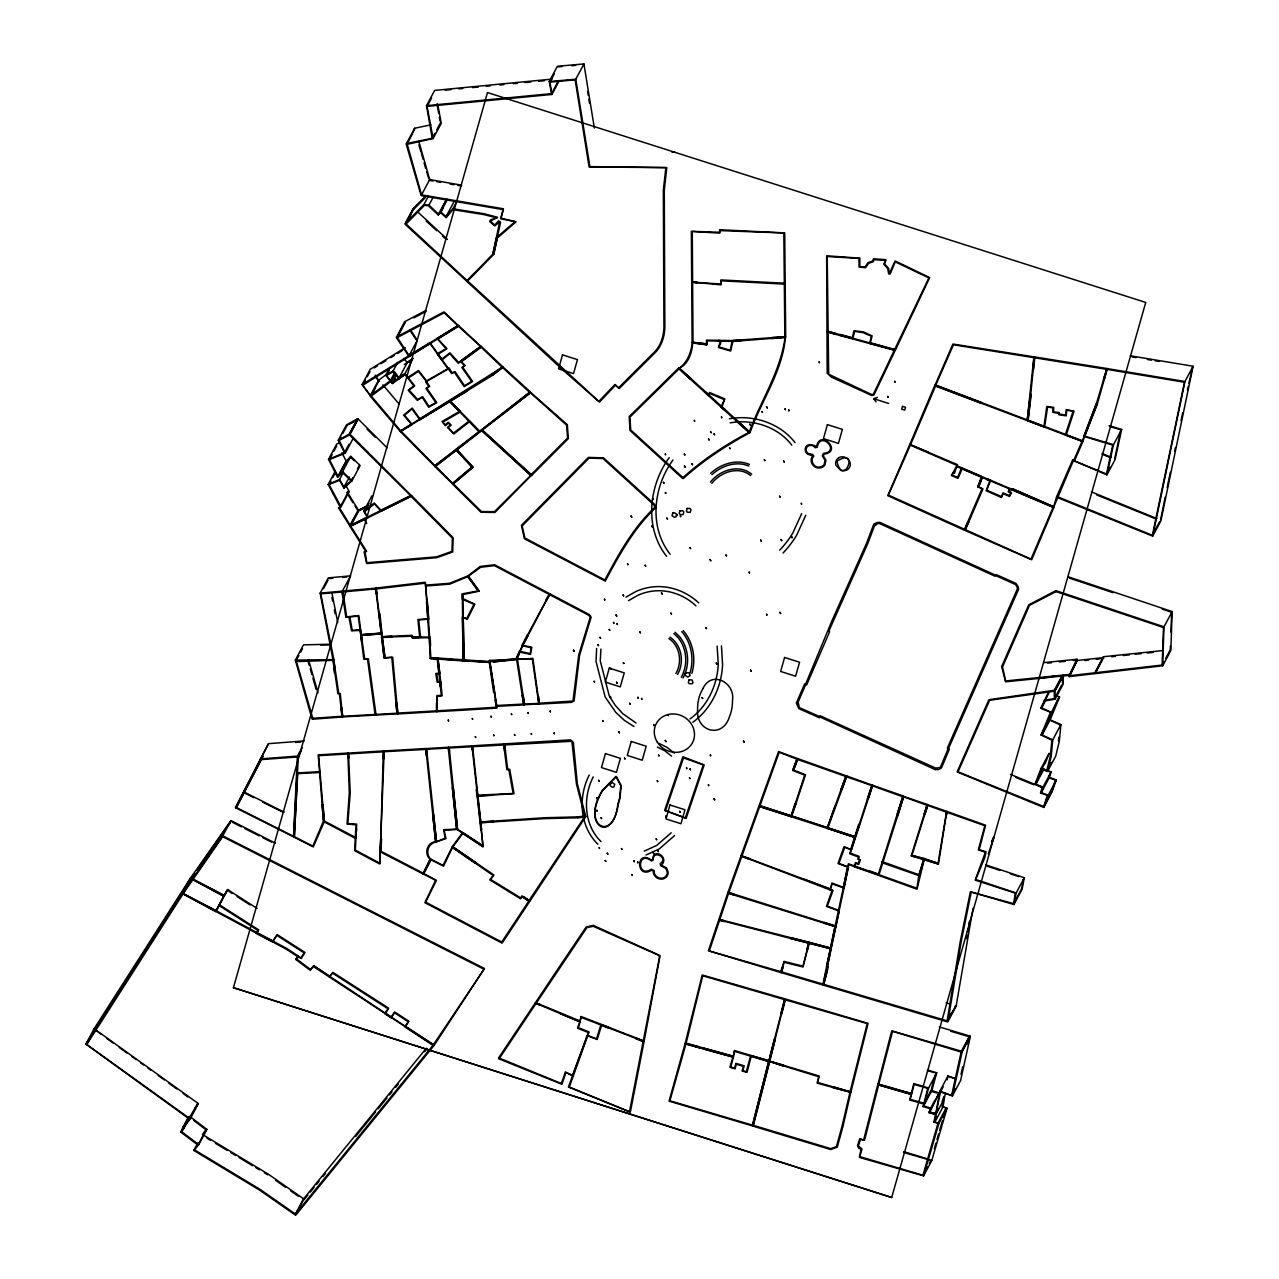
<?xml version="1.0" encoding="UTF-8"?>
<svg xmlns="http://www.w3.org/2000/svg" width="1279" height="1279" viewBox="0 0 1279 1279"><rect width="100%" height="100%" fill="white"/><g stroke="black" fill="none" stroke-linecap="round" stroke-linejoin="round"><path stroke-width="1.5" d="M383.764 750.901L347.824 753.107L349.311 792.868L347.041 823.996L356.233 824.875L355.722 837.569L324.242 820.974L318.615 755.697L348.112 753.955M1055.095 699.213L1055.127 690.724L1063.281 675.456L1063.249 683.961L1055.095 699.213L1044.703 700.94L1041.634 707.942L1051.418 712.323L1059.556 697.055L1056.31 695.6M935.988 768.247L820.111 715.76L819.823 716.672L799.295 707.575L798.496 703.482L797.52 703.514L805.77 684.489L806.697 684.809L829.639 631.682L828.76 631.346L867.562 544.055L874.996 524.502L875.46 525.397L877.442 523.687L879.249 523.383L995.126 576.269L995.829 575.678L1015.478 584.471L1016.965 586.757L1017.413 588.82L947.371 748.039L948.219 748.599L940.337 767.4L936.548 768.135M355.738 828.744L354.667 850.679L379.847 864.06L384.132 751.716L426.179 749.382M529.09 901.311L522.296 896.691L520.489 898.769L489.857 879.904L493.214 875.539L452.015 847.146L462.646 832.501L482.95 845.835L471.967 745.849M397.369 713.09L436.571 710.852L436.954 695.552L441.303 695.424L437.386 657.982L489.617 661.611L489.409 660.444L517.467 659.117L524.438 704.153L538.699 703.354L532.32 659.037L515.933 659.069L519.466 651.235L530.161 653.601L531.169 647.782L521.848 645.575L549.746 593.744L589.331 614.607L591.154 617.133L579.579 655.376L574.095 701.004L571.697 702.363L539.019 704.089L537.74 696.591M397.497 713.97L436.986 711.668L437.306 696.384L442.166 695.792L440.711 681.739L438.089 681.979L436.667 673.697L439.816 673.505L441.239 686.775M383.364 751.301L380.343 851.91L423.333 874.133L431.055 859.504C424.756 853.812 428.001 842.893 436.539 841.934L426.578 748.918M298.295 756.544L294.426 836.722L312.827 846.122L323.459 821.15L318.199 754.882L347.984 753.059M493.806 661.882L516.572 659.644L522.727 645.687L549.89 593.824L494.605 564.79L480.264 566.421L467.459 576.158L478.282 590.866L462.311 593.824L463.206 660.779L489.697 662.506L489.601 661.323L493.806 661.882L516.556 659.197L523.655 704.489M384.068 758.735L384.292 751.397M1073.305 660.524L1077.27 660.124L1069.292 676.623L1162.675 665.783L1164.002 626.822L1172.156 611.57L1067.965 576.701M1172.156 611.57L1170.829 650.531L1162.675 665.783M380.63 838.912L379.815 863.181L355.338 850.119L356.665 824.124L347.808 823.532L350.238 792.964L348.496 753.475M1043.472 662.666L1077.126 659.245L1069.164 675.744L1162.115 665.048L1163.49 627.525L1055.783 591.537M1170.413 645.847L1170.269 649.796L1165.729 658.269M1170.924 632.018L1171.644 612.273L1162.195 609.108M383.14 758.639L383.54 750.981L426.051 748.503M381.558 838.992L380.918 851.254L423.413 873.253L430.16 859.184C423.685 854.116 427.09 841.87 435.611 841.87L432.702 814.579M749.878 432.126L679.373 368.064C688.55 364.131 692.147 352.205 692.674 342.996L706.775 344.786L707.047 340.838L732.611 341.413L785.05 337.416C780.59 371.358 760.861 400.679 749.142 432.238C725.289 444.788 702.683 459.753 682.666 477.866M1028.108 420.487L1034.471 356.921L952.935 344.035L934.869 385.587L1082.721 441.623L1097.494 403.333L1107.102 369.391L1184.498 382.261L1152.363 535.309L1057.845 496.828M437.37 703.354L436.858 710.82L496.668 707.239L489.409 660.444M964.622 530.289L887.754 495.692L909.817 444.421L957.411 464.645L954.454 473.262L953.319 473.006L952.088 474.909L957.507 477.547L961.52 468.05L990.713 480.376L986.78 490.145L1001.537 496.62L1002.96 492.847L1009.451 495.612L1010.618 492.783L1008.188 491.776L1009.611 488.53L1012.68 488.85L1053.64 506.644L1056.646 496.668L1072.553 460.152L1106.527 474.029L1110.156 467.251M596.622 648.469L596.03 661.435L605.127 696.927L615.679 712.275L624.344 720.349L633.984 726.504M600.938 649.108L600.267 660.875L609.284 696.048L615.279 705.368L622.761 713.65L636.031 723.003M946.7 815.059L947.02 811.494L927.227 804.555L911.24 855.843L938.45 864.124L946.684 812.261L984.846 825.706L978.307 849.88L985.358 852.23L975.174 880.16L1015.254 893.11L1013.687 903.661L970.361 891.767L960.129 942.191L947.036 1021.313L951.56 1012.84M1072.553 460.152L1073.625 460.568L1082.098 441.143L1065.311 434.94L1073.129 411.119L1066.734 410.351L1066.238 415.867L1058.82 414.78L1058.964 413.389L1052.857 412.43L1053.129 408.033L1047.645 406.834L1044.543 427.122L1027.229 420.535L1033.832 357.241M1033.672 369.167L1034.759 357.385M934.885 1100.244L930.361 1108.733L923.134 1106.591L927.771 1088.381L914.165 1084.4L911.447 1094.44L877.826 1084.592L891.751 1030.842L961.808 1051.322L969.946 1036.07L939.33 1026.941M1052.761 739.822L1042.017 735.073L1050.155 719.821L1060.899 724.569L1052.761 739.822L1051.21 756.305L1047.565 771.381L1041.682 769.175L1035.91 784.171L1042.993 787.161L1041.314 792.596L1048.172 795.266L1056.326 779.998L1049.467 777.344L1041.314 792.596M1060.899 724.569L1059.364 741.053L1055.719 756.129L1047.565 771.381M1058.436 740.845L1058.804 737.296M1059.699 728.406L1060.051 724.857L1049.228 719.805L1052.857 711.028M448.353 368.928L451.615 373.532L454.397 372.237L464.117 386.578L472.591 381.478L462.678 367.121L465.268 365.522L461.255 361.701L458.138 363.156L449.792 353.691L441.831 360.118L430.112 343.587L362.724 385.251L370.414 395.563M356.665 828.84L355.562 838.432L323.587 821.566L322.068 804.555M1032.745 369.023L1034.119 357.704L953.463 344.786L935.7 385.267L1082.402 440.775L1096.615 402.981L1106.863 368.528L1184.93 381.51L1193.083 366.242L1130.22 355.786M1027.197 420.311L1030.346 394.268M1031.258 394.428L1028.076 420.263L1043.952 426.403L1046.798 406.418L1053.752 407.425L1053.48 411.822L1059.268 412.573L1059.092 413.948L1065.727 415.099L1066.206 409.584L1074.056 411.214L1066.238 434.924L1083.025 441.271L1074.456 461L1073.417 460.552L1053.544 507.523L961.696 468.753L956.596 466.483L957.044 465.444L909.641 444.852L934.853 385.235M728.406 892.39L835.139 925.996L848.441 863.757L916.963 888.297L918.786 875.156L924.03 858.433L938.067 863.293L946.46 812.165L927.611 805.386L911.943 855.315L924.445 858.577L917.011 889.193L854.34 866.682L855.443 862.606L858.129 863.645L859.504 859.824L857.745 859.168L858.561 857.138L849.736 853.717L871.846 785.61L846.17 776.673M1023.136 879.6L1021.825 888.393L1013.687 903.661M934.901 1122.019L943.039 1106.767L947.068 1108.126L938.914 1123.378L934.901 1122.019L936.244 1113.833L929.641 1112.043L939.17 1092.89L931.799 1090.619L923.646 1105.887L931.032 1108.158M966.316 938.69L966.94 934.837M985.677 864.812L1024.303 877.73L1022.081 889.273L1013.943 904.525L971.257 892.055L961.041 942.399L947.963 1021.521L956.1 1006.253L972.999 908.362M943.039 1106.767L944.398 1098.581L935.892 1114.457L928.954 1112.602L930.361 1108.733M967.484 931.672L968.011 928.506M580.122 1021.01L580.906 1016.453L643.785 1040.93M942.719 1103.729L942.143 1106.943L946.156 1107.886L938.003 1123.154L934.006 1122.195L935.429 1114.185L938.482 1108.493M593.072 926.236L658.397 955.157L659.548 956.964L629.508 1111.707L569.331 1087.038L589.059 1031.961L578.316 1027.645L580.362 1021.106L540.026 1004.431L535.357 1002.8L498.458 1058.117M644.088 1041.442L630.339 1112.17L568.404 1087.038L588.484 1032.633L577.58 1028.156L579.787 1021.761L536.061 1003.423L499.258 1058.628M943.199 1086.766L940.481 1091.85L935.892 1114.457M945.437 1093.529L944.046 1099.189M1013.943 904.525L1016.165 892.982L1024.303 877.73M1184.93 381.51L1152.715 536.157L1057.541 497.627M1193.083 366.242L1160.868 520.905L1152.715 536.157M834.995 926.22L830.615 947.995L809.063 942.319L803.036 966.125L783.931 961.392L781.037 972.6L947.387 1021.841L955.749 1005.726M781.709 972.36L784.027 962.272L803.004 967.004L809.223 942.399L719.374 919.425M956.388 1078.948L947.995 1075.911L939.841 1091.179L935.764 1113.577L929.641 1112.043L939.17 1092.89M947.211 1079.78L947.995 1075.911M823.756 984.814L828.28 966.78L827.385 966.476L831.126 948.171L790.47 937.587M968.667 925.053L969.418 921.296M1160.517 520.057L1165.217 497.131M1167.183 487.587L1170.317 472.319M1174.618 451.311L1175.401 447.49M1181.093 420.583L1182.691 412.765M807.657 949.785L809.031 943.199L719.693 920.081M839.232 910.84L827.385 966.476M1187.456 390.079L1188.239 386.37M822.845 984.558L835.059 926.556L728.183 893.238M1106.527 474.029L1112.698 445.092L1083.745 436.347L1096.615 402.981M1114.68 458.761L1120.436 431.758M869.736 343.364L871.287 336.169L863.165 332.7L854.612 331.357L852.837 338.567L839.855 335.29M923.134 1106.591L928.586 1094.744M1073.417 460.552L1106.943 474.845L1113.497 444.708L1121.651 429.44L1109.005 425.683M1121.651 429.44L1115.096 459.593L1106.943 474.845M430.879 124.83L414.652 128.268L406.194 144.047L421.159 195.623L503.175 209.612L500.505 218.757L515.149 221.603L496.54 237.59L492.847 254.105L467.187 280.613L405.779 223.681L413.916 208.413L413.293 209.037L405.155 224.305L466.995 281.46L493.71 254.457L500.553 222.21L498.65 220.803L494.685 225.072L490.433 221.059L497.515 217.27L483.91 213.689L452.91 208.797L446.051 216.679L440.807 211.898L447.138 200.036M939.841 1091.179L951.592 1095.432L961.232 1051.626L969.386 1036.358L970.297 1036.598L960.577 1080.627L952.423 1095.879L940.481 1091.85M952.423 1095.879L962.144 1051.866L970.297 1036.598M960.993 1074.456L962.671 1066.846M967.707 1043.984L969.386 1036.358M492.847 254.105L499.625 222.05L494.749 225.967L489.665 221.507L490.832 219.7L496.939 217.926L483.798 214.568L452.91 209.676L446.147 217.574L440.552 212.73L443.269 207.646M493.71 254.457L497.387 237.958L516.061 221.827L501.16 218.181L503.43 208.781L421.558 194.856L407.09 143.887L412.509 133.703M826.474 966.284L830.391 948.666L809.031 943.199L830.902 948.842L835.842 926.124L824.156 922.335M823.084 985.054L826.25 970.969M1188.91 383.22L1192.652 366.993M752.692 1126.032L830.663 1149.517L837.265 1147.119L842.909 1126.639L850.903 1091.978L817.633 1082.434L819.263 1076.039L769.654 1061.138L785.242 998.947L702.203 974.982L685.128 1043.424M1062.913 675.872L1054.759 691.14L989.626 700.284L958.019 771.829L1043.76 806.537L1047.261 795.378L1040.53 793.028L1042.209 787.576L1034.983 784.171L1040.962 768.583L1046.798 770.837L1050.299 756.113L1051.898 740.109L1041.09 735.057L1050.491 712.275L1040.834 708.31L1048.668 691.731M686.04 1043.68L702.699 975.749L784.746 999.666L768.759 1061.362L818.752 1076.742L817.089 1083.105L850.007 1092.106L842.014 1126.383L836.418 1146.671L830.679 1148.638L752.915 1125.2M774.371 1038.996L768.919 1060.883L734.37 1050.475L733.267 1056.278L685.672 1043.12M690.068 672.85C694.241 658.877 691.475 642.682 681.739 631.602M691.875 673.378C696.176 658.877 693.266 642.074 683.194 630.579M768.759 1061.122L752.34 1125.488M780.877 1013.56L784.539 999.171M769.654 1061.378L753.251 1125.744M781.789 1013.831L785.434 999.443M877.826 1084.368L863.613 1140.069L859.84 1138.63L857.49 1145.68L858.864 1148.43L861.087 1149.054L859.344 1157.383L923.598 1175.881L931.751 1160.613L947.068 1108.126M878.721 1084.624L864.492 1140.388L860.511 1139.301L858.417 1145.84L862.014 1149.086L859.776 1156.632L922.926 1175.225L927.451 1166.736M775.282 1039.267L769.494 1061.618L734.482 1051.37L733.267 1057.157L685.48 1043.984M927.499 1069.979L936.74 1072.777L928.602 1088.045L913.798 1083.569L911.367 1093.545L878.721 1084.4L892.582 1031.306L961.584 1052.169L969.946 1036.07M957.411 464.645L957.108 465.796L982.368 476.747L978.707 486.915L982.959 488.994L965.229 530.082M1104.305 379.511L1107.166 368.56L1034.343 356.873M780.814 972.088L782.093 967.212M928.602 1088.045L923.646 1105.887L924.062 1103.217L910.2 1099.316L911.591 1093.593L878.369 1084.08M936.74 1072.777L931.799 1090.619L932.215 1087.965L929.114 1093.833M823.516 984.302L827.145 971.225M992.104 841.918L993.511 836.962M233.433 987.676L487.491 92.552L1145.728 302.436L891.671 1197.56L233.433 987.676L891.735 1197.432M931.576 1088.221L935.908 1073.113M922.926 1175.225L938.003 1123.154M934.309 1148.798L935.924 1143.218M936.995 1139.509L938.61 1133.929M939.697 1130.204L942.383 1120.916M943.454 1117.191L946.156 1107.886M923.598 1175.881L938.914 1123.378M945.789 814.867L946.812 811.398L985.597 825.243L979.186 849.688L986.093 851.75L984.846 857.522L975.717 879.472L1016.165 892.982M796.977 758.767L792.708 770.422L804.683 775.122L791.03 816.594L854.516 837.329L850.791 849.368L844.012 846.682L837.985 863.533L847.593 866.954L843.325 887.386L831.942 882.99L830.311 889.081L832.997 890.504L827.337 906.156L839.2 910.568M806.745 949.53L808.712 943.103L790.294 938.434M794.946 803.724L791.237 815.81L759.598 805.594L855.139 836.722L850.359 853.093L859.072 856.418L858.609 858.912L860.431 859.84L858.737 864.364L855.987 863.373L854.804 865.947M924.173 813.892L926.971 804.811M925.069 814.195L927.867 805.115M1049.244 775.953L1050.347 772.324M1049.467 777.344L1051.13 771.908L1047.597 770.406M728.726 892.982L741.82 856.259L830.135 889.928L832.133 883.869L844.028 888.01L848.601 864.636L878.977 874.804L903.725 796.625M897.618 816.034L903.598 796.817L927.291 805.386M869.144 870.743L878.417 874.069L902.83 796.321M858.657 824.252L854.74 836.578L827.913 827.865L846.73 776.433M896.739 815.73L902.958 796.13L927.547 804.555M823.916 923.182L835.763 926.683L848.505 867.002L838.896 863.437L844.732 847.29L851.478 850.023L872.454 785.882L903.134 796.881M868.153 799.167L872.694 785.306L846.426 775.841M791.173 816.673L759.358 806.425L791.349 816.689L795.826 804.043L805.514 774.786L793.54 770.102L797.776 758.687L778.575 751.572L740.989 855.907L749.238 859.36M682.73 757.184L664.616 810.438L686.152 818.352L704.201 764.922L683.322 756.928M683.625 757.504L665.544 810.614L685.32 817.889L703.274 764.89L683.034 757.76M1103.409 379.223L1106.799 369.343L1034.247 357.752M841.918 789.607L846.65 775.985L797.552 758.527M733.698 894.964L728.662 893.11L709.301 950.968L781.357 971.8L782.988 967.484M867.258 798.847L872.086 785.05L903.406 796.066M845.851 776.097L827.385 827.641L791.573 815.906L795.826 804.043M834.931 806.186L827.129 828.28L854.916 837.457L859.536 824.571M727.847 892.646L741.101 855.651L830.423 889.113L804.251 879.217M937.107 1097.35L938.514 1093.465M1061.81 676.687L1054.567 690.26L988.875 699.709L957.108 771.924L1043.744 807.433L1048.172 795.266M1056.326 779.998L1051.898 792.165L1043.744 807.433M801.693 513.598L792.804 533.055A115.446 106.189 28.1 0 1 779.646 550.194M805.786 515.197L796.593 535.309A119.571 109.994 28.1 0 1 783.036 553.008M823.26 456.107L823.98 454.141C843.277 451.631 819.743 428.465 816.594 446.595C813.476 444.948 805.866 442.326 805.21 449.233A5.883 5.404 28.1 0 0 807.641 454.157L812.932 456.011C808.52 460.136 812.741 467.778 818.32 468.018A7.77 7.146 28.1 0 0 824.923 465.012L825.946 460.28L823.1 455.58M964.366 529.698L982.064 488.706L977.78 486.883L981.553 476.827M978.707 486.915L982.432 477.179M1045.119 763.723L1049.1 753.315L1040.962 768.583M841.038 789.255L845.947 776.529L797.281 759.358M792.708 770.422L797.041 759.182L779.183 752.292L741.932 856.003L749.542 858.529M967.883 521.688L964.558 530.241L1031.673 559.754L1054.04 506.996L1012.68 488.85M793.54 770.102L797.856 759.118M1097.494 403.333L1084.608 436.091L1113.497 444.708M988.315 853.972L994.247 836.482L991.529 841.566M977.78 486.883L981.632 477.243L962.224 468.658L958.067 478.282L951.4 475.468L957.044 465.444M1054.296 707.527L1057.909 698.766M1042.017 735.073L1051.418 712.323M1050.155 719.821L1059.556 697.055M935.716 385.618L910.536 444.74L928.234 452.111M822.381 455.74L823.388 453.421C841.454 451.519 819.903 430.16 817.329 447.17L815.219 447.746C813.06 444.037 806.378 444.628 806.138 449.345A4.94 4.54 28.1 0 0 808.184 453.469L812.485 454.397L813.86 456.027C809.831 459.832 813.076 466.835 818.352 467.123A6.827 6.283 28.1 0 0 824.124 464.501L825.035 460.328L822.541 456.251M910.36 445.172L888.377 495.069L1030.97 559.147L1053.145 507.171L1012.36 489.665M683.306 478.554C703.37 460.28 726.248 445.508 750.038 432.558C761.325 400.631 782.78 371.182 785.482 336.665L732.515 340.534L706.424 340.134L706.584 343.907L693.026 342.484L692.275 231.467L719.853 233.146L719.757 230.604L783.819 232.986L784.842 336.841L771.653 337.656M589.251 775.01C577.98 796.897 579.627 826.49 597.853 844.188M593.248 776.881C582.696 797.281 583.895 825.019 601.002 841.55M894.517 349.791L928.874 277.927L895.252 261.843L890.168 273.978L888.617 273.754L887.738 268.654L883.757 264.129L885.564 260.436L873.733 259.685L873.365 261.699L868.537 263.362L865.563 267.743L859.072 267.039L858.96 258.374L827.225 256.551L828.696 374.219L871.766 394.587L873.349 394.268L894.469 349.95L869.896 343.443M895.364 350.19L929.689 277.559L895.108 260.964L889.321 273.546L888.569 268.286L884.684 264.145L885.931 259.653L873.557 258.79L872.726 261.012L867.929 262.659L865.259 266.895L859.84 266.608L859.84 258.15L826.65 255.816L827.161 373.116L831.318 377.097L871.67 395.451L873.893 395.019L895.396 350.03L827.577 331.229M546.868 599.915L549.474 594.575L588.916 615.375L590.243 617.149L578.684 655.104L572.976 701.036L539.114 703.21L532.895 658.381L516.812 659.404L519.866 652.066L530.529 654.432L531.84 647.206L522.743 645.383L528.195 635.327M965.037 529.522L968.747 522.088M262.803 756.209L236.359 807.497L293.674 836.434L297.064 772.98L319.782 771.621M263.042 756.481L236.359 807.497M319.894 772.5L297.719 773.651L294.266 837.153L235.48 807.72L268.494 743.659L304.178 740.925M235.48 807.72L268.494 743.659M682.954 678.078C688.55 668.134 689.029 655.647 684.665 645.144A34.533 31.751 28.1 0 0 679.565 636.654L675.056 632.242M681.275 677.215C686.631 667.702 687.111 655.759 682.954 645.719A32.646 30.025 28.1 0 0 678.142 637.693L673.857 633.505M677.566 674.385C684.585 662.426 681.819 644.984 669.956 637.166M675.888 673.505C682.474 662.33 680.06 645.895 668.901 638.541M527.364 634.896L516.172 658.813L493.694 661.003M406.498 143.536L432.222 138.308L426.499 105.661L434.652 90.409L551.984 79.106M408.577 141.01L406.77 144.399L433.133 138.548L441.287 123.28L437.738 104.366M413.101 132.536L414.652 128.268M433.133 138.548L427.106 106.381L431.631 97.891M432.222 138.308L434.94 133.224M436.747 129.834L440.376 123.04M425.763 195.863L413.261 208.413L405.123 223.665L423.925 204.56L428.449 196.087M411.23 214.137L405.811 224.305L424.516 205.295L428.449 205.823L438.249 214.968L440.552 212.73M421.558 194.856L429.712 179.588L418.729 140.994M423.925 204.56L428.945 205.12L432.574 198.341M438.249 214.968L446.403 199.716M428.945 205.12L438.681 214.217L446.835 198.964M446.051 216.679L454.205 201.427M446.147 217.574L448.865 212.474M452.91 208.797L456.539 202.002M389.28 370.43L386.578 375.514L391.022 381.366L370.83 396.378L362.085 384.547L370.239 369.295L405.299 347.616M362.724 385.251L365.442 380.151M367.249 376.761L369.967 371.677M343.22 472.654L339.59 479.433L344.003 487.171L351.07 480.84L342.436 472.447L337.496 477.163L328.527 459.305L344.483 452.702L338.232 440.248L346.385 424.98L357.417 418.777L357.944 419.528L355.098 421.255M328.527 459.305L336.681 444.053L340.23 442.582M371.853 495.948L363.7 511.2L367.281 517.1L350.334 525.557L339.351 507.539L341.013 506.804L329.087 484.517L339.463 480.296L343.987 488.05L351.997 480.824L360.134 465.556L350.798 456.331L342.644 471.599L338.12 476.539L329.422 459.609L345.314 453.134L339.159 440.328L340.965 436.938M342.772 433.549L347.312 425.076L353.675 422.118M329.422 459.609L332.14 454.525M333.947 451.119L336.665 446.035M405.251 321.892L397.098 337.16L409.152 355.594L457.898 325.697L444.229 312.747L396.954 337.768L405.107 322.5M357.417 418.777L349.263 434.029L338.232 440.248M387.121 447.858L358.008 418.857L349.854 434.125L411.646 495.868L381.126 511.152L374.395 503.91L364.547 511.616L368 517.723L411.422 496.22M357.033 421.223L349.791 434.796L339.159 440.328M372.077 392.845L370.27 396.234L400.375 431.583L412.222 424.484L404.532 415.211L412.03 408.928L419.88 419.816L492.351 375.402L502.615 367.601L529.97 392.685M370.83 396.378L375.45 387.841M344.483 452.702L349.007 444.213M390.255 380.822L385.666 375.259L389.296 368.464M410.863 496.124L452.35 538.123L451.967 551.393L436.571 556.829L366.849 562.696L365.011 551.873L366.657 551.377L350.67 526.053L367.872 517.803L350.078 526.388L338.519 507.875L340.166 507.108L328.159 484.485L335.402 470.928M345.314 453.134L353.468 437.866M329.087 484.517L330.893 481.128M332.716 477.738L335.434 472.654M385.666 375.259L393.149 370.91L397.673 362.437M337.496 477.163L345.65 461.895L350.59 457.179L354.283 460.776M338.12 476.539L346.273 461.287L350.798 456.331M426.499 105.661L551.585 93.623L549.235 81.52L557.372 66.268L583.927 63.95L594.367 128.092M387.729 373.468L378.472 380.343L370.318 395.611L390.367 380.71L394.891 372.237M427.106 106.381L551.904 94.47L549.954 82.128L554.478 73.654M395.547 372.892L390.894 381.478L392.461 383.524L405.091 374.475L408.145 378.216L418.457 371.358L426.658 381.75M390.367 380.71L392.093 382.693L396.618 374.219M392.461 383.524L395.179 378.44M409.152 355.594L417.306 340.326L410.271 329.566M425.731 310.557L404.612 321.716L396.33 337.592L409.056 356.457L410.863 353.068M393.149 370.91L399.144 377.833L407.298 362.565L413.133 358.328L404.26 364.547M386.578 375.514L393.005 371.773L399 378.696L400.807 375.307M551.585 93.623L557.916 81.744M551.904 94.47L559.147 80.897M344.003 487.171L349.439 476.987M343.987 488.05L345.794 484.661M399.144 377.833L404.979 373.596L412.222 360.023M351.07 480.84L352.876 477.451M357.401 468.961L359.207 465.572M340.166 507.108L348.32 491.839L346.673 492.623M341.013 506.804L349.167 491.552L345.49 484.693M473.997 273.306L466.755 281.316L563.048 370.143L599.435 402.102L615.551 385.187L619.18 388.544L654.256 353.58C662.154 346.241 665.288 334.618 664.84 324.115L664.281 190.331L666.791 167.581L589.907 166.606L575.774 79.218L583.927 63.95M411.518 495.533L453.15 537.74L452.718 551.968L436.794 557.708L366.689 563.559L364.083 551.857L365.73 551.393L349.743 525.893L357.896 510.641L368.48 505.301M350.334 525.557L358.472 510.289L366.961 506.068M350.078 526.388L351.885 522.999M350.67 526.053L358.807 510.785L367.425 506.66M425.555 585.142L449.537 583.272L468.066 575.822L479.177 591.17L462.79 594.607L462.934 598.62L474.877 604.2L467.299 619.308L463.174 617.325L464.021 660.987L430.08 658.541L429.6 637.741L412.27 637.805L412.03 636.207L382.341 637.23L384.995 657.742L392.685 657.23L397.785 713.842L342.101 716.975L339.367 693.698L337.896 693.698L333.036 659.964L320.134 593.136L328.271 577.884L350.638 575.838L342.388 591.106L375.994 588.116L382.021 636.638L412.094 635.327L412.382 636.942L419.688 637.166L417.881 619.532L427.985 618.748L425.363 583.16L375.93 588.964M323.459 588.756L327.984 580.282M364.547 511.616L369.071 503.143M298.023 1209.966L295.305 1215.05L259.573 1190.094L193.8 1150.445L197.973 1145.105L180.851 1132.155L183.041 1127.151L189.324 1118.997L85.917 1044.08L94.07 1028.828L190.523 877.97L224.225 895.492L227.63 889.56L257.079 908.394M197.478 1103.729L183.84 1127.646L190.235 1118.869L86.732 1044.543L94.886 1029.291L185.871 886.971M311.98 718.846L295.337 660.124L303.475 644.872L330.254 644.2M312.875 718.67L296.168 660.556L298.886 655.472M300.709 652.082L302.515 648.693M227.63 889.56L215.751 911.559L182.257 893.477L190.523 877.97M86.732 1044.543L183.073 893.861L194.712 873.477M182.257 893.477L222.786 835.842L230.923 820.574L275.433 843.149M228.941 824.827L230.764 821.438L196.966 870.232M300.085 751.365L297.368 756.465L293.515 836.866L313.307 846.906L324.37 821.39L322.995 804.539M302.292 747.576L297.767 756.065L260.34 758.927M85.917 1044.08L182.369 893.238L216.071 910.744L224.145 895.46L193.065 879.249M301.013 751.46L297.895 756.944L260.996 759.598M215.751 911.559L222.994 897.986M183.041 1127.151L188.461 1116.983M180.851 1132.155L189.004 1116.887M189.676 1116.327L206.878 1129.389L202.466 1134.489L268.206 1174.106L303.97 1199.078L295.817 1214.347L260.053 1189.358L194.328 1149.757L198.725 1144.641L181.522 1131.595L189.036 1117.59M183.84 1127.646L188.365 1119.173M190.235 1118.869L198.389 1103.617L94.886 1029.291M193.8 1150.445L197.941 1142.962M197.973 1145.105L206.111 1129.837L193.673 1120.42M198.725 1144.641L206.878 1129.389M300.469 1206.513L295.945 1214.986L434.061 1045.439L484.485 968.507L222.786 835.842M1040.834 708.31L1047.165 696.447M1047.421 695.856L1049.244 692.467M1041.634 707.942L1046.174 699.469M1044.128 700.205L1054.408 698.574L1061.65 685.016M1069.164 675.744L1077.126 659.245M1069.292 676.623L1077.27 660.124M1041.09 735.057L1048.332 721.5M1152.363 535.309L1159.605 521.752M1041.682 769.175L1044.399 764.091M1034.983 784.171L1041.314 772.308M1095.288 671.971L1103.441 656.719L1162.403 650.611M1035.91 784.171L1044.064 768.919M1095.336 672.85L1103.441 656.719M1095.464 672.85L1102.722 659.293M1046.798 770.837L1051.322 762.364M1042.993 787.161L1051.13 771.908M1040.53 793.028L1043.248 787.944M1043.76 806.537L1051.898 791.285L1055.415 780.11L1048.684 777.76M953.031 1010.826L947.611 1020.994L781.485 971.848M1162.115 665.048L1163.922 661.659M931.672 1107.518L928.954 1112.602L935.429 1114.185M942.111 1101.699L943.918 1096.487M934.006 1122.195L936.724 1117.111M951.592 1095.432L955.205 1088.653M929.273 1163.346L931.08 1159.957M230.923 820.574L190.411 878.225L223.905 896.291L227.294 890.36M426.339 1048.188L303.347 1199.158L295.193 1214.41L433.245 1044.975L483.958 969.21L222.61 836.69L183.185 893.621L215.991 910.712L219.476 904.813L258.742 929.929L256.759 932.679L272.747 941.088L277.127 934.565L304.978 952.439L301.22 958.531L298.391 956.964L296.456 958.882L310.509 969.498L313.643 965.709L434.061 1045.439M188.013 883.629L190.155 880.272M669.237 457.626C648.645 485.78 644.184 527.891 666.599 556.333M672.962 459.992C653.313 486.803 648.693 527.012 670.116 554.175M501.528 942.319L528.882 900.976L523.543 897.682M502.327 942.831L585.75 816.673L544.758 817.729L480.137 821.981L480.744 829.719M528.946 900.704L584.839 816.45L576.717 817.825L544.854 818.608L480.696 822.717L483.03 846.73L456.635 829.272L448.274 747.655M546.037 599.451L549.346 594.495L494.397 565.638L480.68 567.252L468.386 576.285L479.177 591.17M184.528 1127.87L181.522 1131.595M433.245 1044.975L313.387 966.54L310.205 970.313L295.769 959.442L298.135 956.1L300.693 957.779L304.338 953.047L276.872 935.397L272.715 941.968L256.2 933.35L258.198 930.616L219.141 905.612M426.323 380.918L425.603 381.941L428.801 386.354L425.971 388.56L435.883 402.645L428.993 406.434L422.63 396.618L417.705 399.576L409.088 390.127L414.764 385.874L404.979 373.596L392.093 382.693M195.191 1107.998L198.389 1103.617M204.032 1132.507L206.111 1129.837M296.456 958.882L298.599 956.244L286.56 948.363L216.071 910.744M304.082 1199.718L307.855 1195.098M310.365 1192.012L314.138 1187.392M316.648 1184.306L319.158 1181.22M322.916 1176.6L325.426 1173.514M355.562 1136.535L375.658 1111.867M378.168 1108.781L386.961 1097.99M389.471 1094.92L391.982 1091.834M395.755 1087.214L398.265 1084.128M424.628 1051.754L427.138 1048.668M295.769 959.442L297.927 956.804L286.128 949.114L183.073 893.861M329.279 977.092L332.524 973.143L388.097 1008.843L384.675 1013.607L391.262 1017.924L394.476 1012.76L408.273 1021.793L404.788 1026.861L433.405 1045.567M658.509 755.09L659.181 756.081L658.685 755.234M671.171 832.773L656.814 845.371L644.264 851.127M710.405 482.135C719.709 470.112 739.006 463.637 751.7 474.221M711.843 483.334C720.541 472.079 738.654 465.604 750.629 475.596M674.545 835.587L659.372 848.872L646.023 855.011M438.681 214.217L440.807 211.898M651.139 869.352C636.462 878.433 637.342 849.576 651.539 861.071L653.297 859.968C652.322 849.16 669.413 857.921 660.14 863.613L660.715 865.691L665.847 868.441L667.238 872.134A6.635 6.107 28.1 0 1 664.84 877.122C660.284 880.432 653.377 876.099 654.113 870.583L651.698 869.272M425.172 197.829L413.948 209.053L413.261 208.413M651.858 869.976C635.855 880.496 635.407 848.201 651.571 860.191L652.466 859.504C653.761 846.65 669.732 857.953 661.355 865.084L666.567 867.945L668.166 872.15A7.578 6.971 28.1 0 1 665.432 877.858C660.556 881.439 652.626 877.106 653.329 871.031L651.299 870.056M530.849 474.909L567.588 438.042L566.549 425.108L530.433 392.797L482.183 430.112L531.504 474.925M531.536 475.548L568.356 438.569L567.348 424.692L530.114 391.95L481.256 430.064L530.897 475.532M616.014 776.465L602.249 790.406A61.824 56.868 28.1 0 0 598.652 797.345C584.503 827.833 612.753 842.269 618.157 804.683A211.994 195 28.1 0 0 620.027 797.776L621.162 785.61L616.302 776.513M616.286 776.721L602.569 790.614A61.472 56.548 28.1 0 0 598.988 797.504C584.519 827.017 613.344 841.294 617.805 804.571A211.706 194.728 28.1 0 0 619.66 797.664L620.811 785.674L615.982 776.673M474.701 273.93L467.427 280.756L598.844 401.366L614.975 384.451L618.556 387.857L653.553 352.94C661.307 345.746 664.361 334.347 663.913 324.051L663.337 190.235L665.863 167.629L589.091 166.957L575.166 79.842L549.954 82.128M358.008 418.857L349.199 434.7L410.719 495.772L380.87 510.289L374.283 503.031L363.7 511.2M605.399 580.858C619.244 554.974 633.76 528.323 655.599 507.875L654.608 504.358L603.544 457.85L588.436 457.402L521.416 525.349L524.406 538.763L605.031 580.954M604.743 580.186C618.46 554.351 632.993 527.811 654.752 507.443L653.985 504.965L603.017 458.537L589.075 458.09L522.168 525.909L524.902 538.059L605.111 580.09M710.692 473.262C720.828 463.909 736.224 458.825 749.43 464.389M711.971 474.637C721.612 465.716 736.272 460.696 748.886 466.036M435.324 466.499L456.315 450.112L472.079 467.059L452.334 483.83L480.936 512.255L494.877 512.479L531.616 475.069L482.023 429.76L434.972 465.716L400.982 431.087L449.808 401.574L479.305 432.062L530.577 392.717M492.351 375.402L503.111 367.041L481.064 346.225L460.52 361.11L464.373 365.65L461.831 367.425L471.663 381.494L464.533 385.81L455.068 371.661L452.079 372.797L449.121 368.016L426.531 380.854L418.569 370.478L407.873 377.353L404.979 373.596M529.97 392.013L479.833 431.359L449.744 400.695L419.976 418.936L412.222 408.065L403.604 415.131L411.31 424.244L400.679 430.783L370.974 395.707L379.128 380.439L378.408 380.966M692.834 722.235C705.928 712.899 715.041 698.718 719.501 683.386A95.317 87.675 28.1 0 0 722.587 664.76L721.436 645.879M437.498 353.628L446.035 348.623L437.034 338.455L458.298 325.378L481.464 346.849L461.175 361.765L481 347.105L502.247 367.297L400.087 431.279L435.052 466.595L479.993 431.918L469.345 420.839L453.437 433.133L448.369 427.586L451.215 425.028L448.162 422.246L445.476 424.82L442.726 422.166L460.264 412.046M689.957 718.942C702.427 710.101 711.076 696.607 715.313 682.043A90.905 83.615 28.1 0 0 718.254 664.265L717.135 646.135M456.603 450.016L481.432 430.399L530.769 475.388L494.461 511.664L481.432 511.536L453.246 483.718L473.006 467.219L456.635 449.393M455.995 449.313L479.145 431.503L469.473 421.718L453.869 433.949L447.442 427.41L450.288 424.9L448.289 423.141L445.396 425.699L442.054 421.51L459.737 411.278M434.7 465.796L456.283 449.217L473.006 467.219L452.958 484.197L434.684 466.451M408.944 362.325L411.806 360.246M491.776 374.667L502.743 366.737L530.577 392.061M408.672 362.373L411.71 360.262M399 378.696L405.091 374.475L413.836 385.858L408.193 390.255L417.322 400.359L422.182 397.353L428.689 407.25L436.794 402.597L426.834 388.272L429.728 386.37L426.419 381.574L448.481 368.816L429.984 342.708L362.085 384.547M438.042 354.379L446.963 348.671L437.866 338.903L458.41 326.273L480.6 346.465L458.665 362.469L449.92 352.812L441.703 359.223L438.153 353.771M625.975 597.133L635.775 591.569A57.923 53.27 28.1 0 1 651.89 586.997C668.885 584.871 686.343 591.202 698.734 602.889M628.549 600.634L637.837 595.327A53.51 49.226 28.1 0 1 652.738 591.106C668.453 589.123 684.569 595.055 695.968 605.894M374.203 367.92L377.529 365.858M380.87 363.796L385.858 360.71M390.862 357.624L394.188 355.562M397.529 353.5L402.533 350.414M466.707 390.271L449.329 400.982L459.673 411.95M409.056 356.457L458.809 325.953L443.989 311.884L396.458 336.985M467.251 391.022L450.224 401.302L460.328 411.374M413.868 317.863L426.115 311.389M1055.671 590.722L1028.684 604.903L1001.633 666.615L1005.566 681.835L1069.132 675.376M1056.15 591.506L1029.499 605.367L1002.528 666.919L1005.614 680.956L1068.988 674.497M349.743 525.893L410.959 495.437M936.836 769.159L935.557 769.766L819.663 716.832L819.423 717.759L798.799 708.63L796.337 703.034L804.651 683.913L805.562 684.233L832.053 620.555L866.411 543.559L873.861 523.942L877.41 522.519L879.664 522.296L995.574 575.198L996.245 574.591L1015.974 583.416L1018.196 586.709L1018.58 589.299L948.522 748.535L949.386 749.062L941.488 767.928L938.162 769.75L936.276 769.271M328.159 484.485L339.59 479.433M349.167 491.552L347.504 492.287L358.472 510.289M876.067 401.894L873.701 398.696L877.33 397.417M593.104 925.404L586.134 927.067L558.299 968.347L535.293 1002.896L539.706 1005.246M342.916 591.506L346.705 616.926L358.839 615.551L361.238 634.688L381.638 633.009L384.995 657.742M593.376 926.268L586.885 927.643L536.125 1003.328L540.026 1004.431M718.526 341.269L720.573 340.853L718.366 347.488L730.661 351.038L732.915 341.301L741.005 340.79M414.332 128.795L415.227 128.619M1038.34 678.462L1047.709 677.135M1051.466 676.591L1055.207 676.063M729.334 418.761C753.395 414.46 779.838 423.013 795.042 442.598M730.165 422.869C752.723 418.777 777.6 426.674 791.797 445.124M375.754 588.084L425.283 582.265L428.849 619.164L418.745 619.931L420.583 637.486L412.27 637.805M1077.318 660.476L1103.473 657.582L1103.681 658.461M1084.928 660.54L1088.685 660.124M1096.183 659.293L1099.924 658.877M1111.531 656.766L1115.48 656.351M1123.394 655.519L1129.309 654.896M1135.24 654.272L1141.172 653.649M1147.103 653.025L1153.034 652.402M571.969 65.757L575.758 65.373M1047.485 663.146L1051.45 662.746M1059.396 661.93L1065.359 661.323M342.005 591.585L345.842 617.213L348.927 616.91L351.533 630.867L360.198 630.403L363.812 659.261L367.521 659.101L375.099 714.849M499.865 85.006L503.75 84.622M513.455 83.695L517.34 83.327M525.109 82.575L530.929 82.016M538.699 81.264L544.518 80.705M549.235 81.52L575.774 79.218M346.705 616.926L349.791 616.638L352.253 630.339L360.566 629.62L364.691 659.053L368.4 658.845L376.026 714.801M445.06 90.185L450.943 89.642M458.793 88.891L462.71 88.523M472.511 87.596L478.394 87.052M486.244 86.301L490.161 85.933M771.781 338.535L785.69 337.24L784.73 232.89L719.645 229.724L719.661 232.266L691.347 231.323L692.115 342.628L706.775 344.786M577.516 816.833L585.222 816.114M577.66 817.713L585.366 817.009M320.134 593.136L342.484 591.106L343.715 596.526M342.532 591.985L375.69 588.932L381.142 633.249L360.742 634.752L361.477 641.371M740.861 339.91L732.227 340.662L730.213 350.238L719.022 346.913L721.5 340.885L718.494 340.39M328.895 578.588L332.828 578.236M342.692 577.405L346.625 577.069M558.108 66.876L562.073 66.556M425.683 586.022L449.824 584.135L467.762 576.637L478.282 590.866M295.625 742.412L300.837 742.044M312.364 718.318L342.085 716.256L340.981 707.799M312.492 719.198L342.644 716.991L340.278 693.522L338.759 693.426L333.723 659.564L295.337 660.124M493.374 821.23L480.792 822.093L472.559 746.281M585.734 816.466L577.341 783.771L573.392 742.507L570.594 739.87L425.795 748.599L435.659 842.078L446.003 838.608L444.197 830.375L457.546 829.352L449.201 747.639M472.159 746.712L426.419 749.286L427.378 756.225M391.71 636.255L381.462 636.894L384.116 657.966L391.79 657.406L396.97 713.538M383.892 751.796L348.256 753.907L349.167 757.839M584.855 816.657L576.413 783.835L571.905 741.292L472.223 746.712L472.83 749.782M476.156 789.639L477.211 796.002L514.03 793.683L509.729 769.318L507.715 769.478L504.613 744.314M524.07 704.026L496.652 705.496L490.033 661.835L464.101 660.588L462.79 594.607M524.182 704.905L496.412 706.328L494.957 699.997M882.878 861.87L919.249 874.836L923.806 859.168L911.24 855.843M491.919 795.33L477.579 795.986L481.671 829.687M493.486 822.125L480.057 822.589L477.115 795.202L513.119 793.46L508.834 769.462L506.836 769.67L503.702 744.362M391.822 637.15L381.781 637.486L379.016 613.584M427.41 601.833L430.879 658.157L463.286 660.38L462.295 616.974L466.579 618.7L473.965 604.312L462.358 599.259L462.311 593.824M412.382 636.942L430.192 637.102L430.575 645.751M784.714 283.235L720.86 279.925L720.748 283.986L692.578 282.163L721.004 284.865L721.052 280.804L784.73 284.114M345.842 617.213L358.216 616.158L360.886 635.487L381.494 633.872L384.116 657.966M320.677 645L330.094 645.016M430.879 658.157L438.026 658.173L439.816 673.505L437.866 658.765L489.281 662.282L493.646 692.642M430.08 658.541L437.226 658.557L438.889 673.362L435.755 673.489L437.242 682.299L439.944 682.171L440.312 686.807M697.135 282.147L691.651 282.115L697.119 283.027M671.875 152.041L674.944 152.313M706.584 343.907L692.467 342.117C691.06 352.029 687.478 362.9 678.621 368.544L749.27 432.75M1147.423 359.511L1151.356 360.166M1155.289 360.822L1159.222 361.461M461.591 185.151L429.712 179.588M457.642 185.375L461.479 186.015M1132.155 356.969L1135.896 357.592M429.296 180.355L433.069 181.026M436.842 181.698L440.615 182.369M450.032 184.048L453.805 184.736M830.135 889.928L832.085 890.28L826.458 906.347L838.353 910.856M718.862 919.633L724.569 920.752M955.189 1006.061L956.1 1006.253M827.929 331.597L835.107 333.179M699.629 1046.957L685.16 1043.328L669.077 1101.155L752.947 1126.048L769.606 1061.49L783.419 1066.046M911.943 855.315L938.067 863.293M719.198 920.288L724.394 921.615M833.013 1087.694L850.871 1092.266L868.089 1023.344L785.098 998.883M827.385 332.076L894.836 350.414M840.031 334.443L852.533 337.704L853.86 330.781L863.357 331.837L872.15 335.897L870.264 342.676L895.044 349.567M733.922 894.117L727.927 892.518L708.39 950.777L781.149 972.648M703.434 1048.908L733.011 1057.062L729.861 1067.246L735.153 1068.86L736.192 1064.24L743.451 1066.334L742.076 1071.019L747.08 1072.266L751.221 1056.262L769.095 1061.666M703.626 1048.061L733.522 1056.358L730.773 1067.182L734.626 1068.109L735.889 1063.393L744.138 1065.775L742.923 1070.683L746.249 1071.802L750.757 1055.463L769.318 1060.835M783.643 1065.215L768.791 1061.01L752.644 1125.184L669.876 1100.787L685.992 1043.776L699.437 1047.821M923.694 1104.001L909.657 1099.988L911.224 1094.392L878.161 1084.928M903.677 1152.459L931.751 1160.613M827.017 331.709L834.931 334.027M784.89 999.73L867.226 1023.6L850.039 1091.818L833.221 1086.846M927.419 1070.635L934.214 1072.617M946.204 1002.912L950.025 1004.031M931.288 1091.323L936.708 1092.937M950.585 1031.21L969.738 1036.901M1109.98 426.562L1120.852 429.84M903.773 1151.644L927.435 1158.854M873.701 398.696L888.665 403.477M1010.25 873.797L1019.043 876.675M987.02 866.123L999.97 870.423M1069.596 578.172L1113.066 592.689M1056.038 590.706L1164.002 626.822M560.122 1013.639L580.026 1021.873L580.97 1017.333L644.072 1041.49L660.076 955.573L593.408 925.436M948.634 1076.598L955.461 1078.9M938.45 864.124L924.221 859.312L919.233 875.731L882.062 862.733L881.998 861.566M608.74 1027.261L600.97 1024.559L596.574 1038.772L587.221 1035.43L572.544 1075.575L565.35 1071.898L561.385 1083.537L499.018 1057.957M986.573 479.465L989.834 480.6L986.157 490.736L1001.441 497.499L1003.136 493.726L1009.579 496.492L1011.529 492.671L1009.067 491.568L1010.074 489.329L1012.185 490.401M296.168 660.556L298.758 661.515L333.259 660.3L334.395 673.202M935.429 385.011L982.032 402.677M935.141 385.842L981.744 403.509M588.02 1035.926L597.197 1039.475L601.658 1025.214L608.436 1028.076M635.663 1038.676L643.481 1041.745M1010.442 774.387L1042.913 787.608M1096.806 494.973L1155.369 518.682M986.892 478.65L1012.249 489.521M498.698 1058.772L561.945 1084.288L565.942 1072.617L573.392 1075.991M1091.451 491.919L1156.887 518.571M1015.654 777.424L1033.768 784.794M1102.242 454.269L1109.58 457.306M1102.114 453.453L1111.083 457.242M657.406 747.064L664.904 750.853L671.555 756.113M659.005 743.339L667.142 747.464L674.353 753.155M635.967 1037.861L643.177 1041.186M1043.136 768.919L1048.54 771.477M244.513 792.229L284.178 812.165M262.547 802.061L283.346 812.405M232.538 822.333L241.427 826.842M244.976 828.648L259.205 835.858M262.755 837.665L271.644 842.174M243.634 792.468L253.929 797.712M502.135 942.191L425.571 902.127L436.507 880.32L423.813 873.621L430.815 859.76L443.541 866.187L452.526 847.449L475.212 863.181M501.736 942.959L424.9 902.686L435.579 880.32L422.917 873.765L430.399 858.928L443.03 865.419L452.366 846.57L493.902 874.996L490.544 879.36L520.729 897.938L521.944 895.86L529.586 900.592M192.937 879.536L223.809 896.259M207.006 1138.23L210.38 1140.26M215.432 1143.314L227.246 1150.429M230.62 1152.459L235.672 1155.513M239.045 1157.543L252.539 1165.681M255.912 1167.711L259.285 1169.741M264.353 1172.795L267.727 1174.825M228.909 891.399L232.17 893.477M237.047 896.595L250.076 904.94M433.901 1044.847L405.427 1026.254L409.024 1021.313L394.635 1011.913L391.086 1017.045L385.571 1013.4L388.656 1008.172L332.94 972.392L329.534 976.261L313.643 965.709M483.03 846.73L462.742 833.396L452.878 846.858L475.708 862.462M482.95 845.835L457.546 829.208L453.294 787.576M524.022 896.963L529.794 900.928M275.848 1180.501L285.585 1187.312M290.461 1190.717L298.583 1196.393M147.852 1068.045L150.778 1070.155M106.844 1038.5L113.064 1042.977M119.283 1047.469L127.069 1053.065M131.737 1056.422L136.134 1059.604M140.53 1062.785L143.456 1064.895M158.292 1075.575L164.336 1079.94M168.988 1083.297L176.838 1088.957M183.121 1093.481L187.821 1096.886M94.07 1028.828L100.817 1034.087M665.544 492.511L666.151 493.134L665.096 493.039M725.097 409.584L721.964 407.01L724.793 398.856L709.525 392.525L708.566 394.699L706.088 392.301M705.464 392.925L708.534 395.579L709.573 393.404L724.426 399.656L721.036 406.978L724.474 410.207M690.804 378.424L678.733 367.936L629.188 416.554L630.019 430.479L682.666 478.522M736.224 420.903L749.126 432.318M683.29 477.898L630.723 429.936L629.939 417.114L679.277 368.688L690.18 379.048M418.137 212.314L447.426 239.445M426.243 221.027L436.683 230.684M442.47 236.055L445.364 238.725M736.832 420.279L750.038 432.558M342.644 471.599L351.997 480.824M435.34 465.86L452.606 483.35L472.079 467.059L455.963 449.952M367.057 429.12L375.371 437.402M1056.646 496.668L1057.461 497.595M403.7 358.424L407.298 362.565M382.901 384.899L399.112 404.036M379.064 381.062L375.195 375.147M375.578 377.001L378.968 381.11M447.698 368.288L437.386 354.235M489.601 661.323L494.573 692.578M409.776 330.19L416.139 339.622M363.796 518.778L366.785 523.575M348.767 495.98L352.972 502.711M355.066 506.084L358.216 511.12M341.925 452.814L346.273 461.287M420.951 151.929L418.888 144.863M426.674 171.77L428.785 178.644M421.478 153.736L423.029 159.172M424.068 162.801L425.635 168.236M318.039 692.85L308.559 659.788M310.237 668.965L311.836 674.513M312.891 678.222L316.073 689.317M307.663 659.964L309.166 665.256M448.881 748.071L449.521 751.061M337.736 622.521L332.124 593.872M334.347 610.019L335.05 613.632M331.9 597.517L332.588 601.066M504.262 744.778L505.461 751.013M495.868 699.901L496.892 708.102L463.51 710.165L436.683 711.684L436.443 703.274M437.002 103.855L438.697 113.447M439.368 117.284L440.04 121.121M362.389 641.307L361.397 635.423L381.989 633.649L379.927 613.552M522.248 695.344L523.798 704.761L539.434 703.946L538.667 696.543M587.605 91.385L588.228 95.285M588.852 99.17L589.475 103.055M523.159 695.28L524.582 704.425M347.584 753.539L348.24 757.839M376.298 588.5L377.065 593.776M375.387 588.564L376.138 593.84M425.651 748.95L426.451 756.257M395.946 702.906L397.082 713.234L342.612 716.272L341.909 707.783M433.629 814.547L436.491 841.726L445.204 838.097L443.573 829.687L456.635 829.128L452.366 787.608M335.322 673.154L333.947 659.9L320.741 593.84L342.42 591.985L342.788 596.59M396.874 702.89L397.897 713.522M426.483 601.833L429.648 645.703M471.631 746.281L471.903 749.782M477.083 789.607L477.483 795.17M504.054 743.898L504.534 751.061M1062.561 683.306L1062.353 675.408L1054.2 690.676L1054.408 698.574M448.577 747.208L448.609 751.093M836.978 461.207C842.957 489.042 860.495 446.099 836.978 461.207M562.52 354.859L558.555 368.848L573.504 373.612L577.484 359.639L562.52 354.859M609.284 668.118L605.319 682.107L620.267 686.871L624.248 672.882L609.284 668.118M605.447 753.603L601.482 767.592L616.43 772.356L620.411 758.367L605.447 753.603M631.25 741.452L627.27 755.441L642.234 760.206L646.199 746.233L631.25 741.452M669.988 804.987L666.023 818.976L680.972 823.74L684.952 809.751L669.988 804.987M827.417 424.628L823.452 438.617L838.416 443.381L842.381 429.392L827.417 424.628M784.603 657.47L780.638 671.459L795.602 676.223L799.567 662.234L784.603 657.47M902.526 406.37L901.727 409.168L904.733 410.111L905.516 407.314L902.526 406.37M702.89 688.63L700.556 693.234A45.596 41.935 28.1 0 0 697.615 709.19C695.376 731.588 722.619 739.406 729.51 716.592A45.596 41.935 28.1 0 0 732.467 700.62C735.601 682.746 711.588 669.716 702.89 688.63M672.786 513.023L672.035 515.645L674.481 517.308L675.904 516.876L676.655 514.254L674.209 512.591L672.786 513.023M679.948 510.737L679.213 513.359L680.172 514.558L683.082 514.59L683.833 511.968L682.858 510.769L679.948 510.737M687.127 508.45L686.391 511.072L687.351 512.271L690.26 512.303L690.996 509.681L690.036 508.482L687.127 508.45M686.152 672.834C683.322 676.895 684.841 670.708 685.416 675.456L687.862 677.119L690.116 675.52L689.061 672.866L686.152 672.834M610.834 783.004L610.099 785.642L612.545 787.304L613.968 786.873L614.719 784.251L612.273 782.572L610.834 783.004M689.061 679.852L688.31 682.49L689.269 683.673L692.179 683.721L693.01 682.554L691.971 679.9L689.061 679.852M631.075 516.061L631.762 517.228L631.075 516.061M684.345 454.061L684.841 454.908L684.345 454.061M663.433 482.311L663.929 483.158L663.433 482.311M710.58 431.694L711.14 432.654L710.58 431.694M684.441 465.972L685.128 467.139L684.441 465.972M708.518 438.969L709.078 439.928L708.518 438.969M714.05 433.885L714.545 434.732L714.05 433.885M691.971 463.861L692.467 464.709L691.971 463.861M651.858 526.085L652.37 526.932L651.858 526.085M666.919 518.123L667.414 518.97L666.919 518.123M729.558 447.794L730.053 448.641L729.558 447.794M749.894 424.148L750.389 424.996L749.894 424.148M766.505 406.738L767.192 407.905L766.505 406.738M645.144 565.27L645.655 566.117L645.144 565.27M573.44 650.18L574.127 651.347L573.44 650.18M623.113 594.991L623.608 595.838L623.113 594.991M616.062 614.959L616.75 616.126L616.062 614.959M600.011 637.374L600.57 638.333L600.011 637.374M609.252 629.46L609.747 630.307L609.252 629.46M597.933 644.648L598.492 645.607L597.933 644.648M690.02 547.636L690.516 548.483L690.02 547.636M764.33 459.737L764.826 460.584L764.33 459.737M661.483 592.848L662.17 594.016L661.483 592.848M783.723 461.032L784.411 462.199L783.723 461.032M639.884 631.906L640.379 632.753L639.884 631.906M610.85 668.325L611.346 669.173L610.85 668.325M710.101 559.547L710.772 560.714L710.101 559.547M623.353 662.65L623.848 663.497L623.353 662.65M670.947 613.137L671.443 613.984L670.947 613.137M616.558 682.219L617.229 683.386L616.558 682.219M726.008 555.022L726.504 555.869L726.008 555.022M610.179 696.543L610.675 697.391L610.179 696.543M779.598 496.204L780.094 497.051L779.598 496.204M760.669 540.154L761.165 541.001L760.669 540.154M629.668 703.306L630.163 704.153L629.668 703.306M705.944 627.749L706.456 628.597L705.944 627.749M781.037 539.482L781.725 540.649L781.037 539.482M618.908 731.892L619.404 732.755L618.908 731.892M598.636 780.334L599.132 781.181L598.636 780.334M624.52 758.095L625.015 758.943L624.52 758.095M596.765 797.904L597.453 799.071L596.765 797.904M667.91 714.673L668.405 715.521L667.91 714.673M716.272 663.098L716.784 663.945L716.272 663.098M665.272 740.461L665.959 741.628L665.272 740.461M702.107 697.615L702.603 698.462L702.107 697.615M601.082 817.713L601.578 818.56L601.082 817.713M779.95 612.321L780.638 613.488L779.95 612.321M750.517 670.036L751.205 671.203L750.517 670.036M657.246 780.718L657.742 781.581L657.246 780.718M607.269 853.189L607.829 854.148L607.269 853.189M605.207 860.463L605.766 861.422L605.207 860.463M621.482 848.585L621.978 849.432L621.482 848.585M689.493 777.744L689.989 778.591L689.493 777.744M665.672 816.226L666.167 817.073L665.672 816.226M656.159 838.848L656.655 839.695L656.159 838.848M679.677 811.366L680.188 812.213L679.677 811.366M743.435 740.973L744.122 742.14L743.435 740.973M631.874 874.532L632.37 875.38L631.874 874.532M653.073 852.453L653.745 853.621L653.073 852.453M657.854 850.695L658.349 851.542L657.854 850.695M714.002 798.688L714.689 799.855L714.002 798.688M694.385 420.455L694.609 421.255L694.385 420.455M665.32 453.885L665.544 454.684L665.32 453.885M721.5 416.89L721.724 417.705L721.5 416.89M652.626 498.634L652.85 499.449L652.626 498.634M762.156 411.566L762.38 412.366L762.156 411.566M819.184 361.797L819.407 362.612L819.184 361.797M448.274 720.045L448.497 720.86L448.274 720.045M627.589 563.847L627.813 564.663L627.589 563.847M604.503 599.18L604.727 599.995L604.503 599.18M472.335 718.526L472.559 719.342L472.335 718.526M491.04 716.288L491.264 717.103L491.04 716.288M475.372 736.64L475.596 737.455L475.372 736.64M511.408 713.73L511.632 714.545L511.408 713.73M493.63 734.897L493.854 735.713L493.63 734.897M894.676 381.35L894.916 382.165L894.676 381.35M528.083 712.579L528.307 713.394L528.083 712.579M887.786 396.442L888.01 397.257L887.786 396.442M514.51 734.546L514.734 735.361L514.51 734.546M550.162 710.996L550.386 711.811L550.162 710.996M531.265 733.57L531.488 734.386L531.265 733.57M594.255 681.307L594.479 682.123L594.255 681.307M801.357 503.366L801.581 504.166L801.357 503.366M554.127 732.899L554.351 733.714L554.127 732.899M749.222 572.129L749.446 572.944L749.222 572.129M791.829 536.924L792.069 537.74L791.829 536.924M602.681 720.605L602.905 721.404L602.681 720.605M766.617 614.272L766.84 615.087L766.617 614.272M653.729 724.681L653.953 725.481L653.729 724.681M596.813 810.231L597.037 811.046L596.813 810.231M599.259 847.609L599.483 848.425L599.259 847.609M710.389 754.946L710.612 755.761L710.389 754.946M708.438 784.826L708.662 785.626L708.438 784.826M839.056 457.578L837.297 458.969A7.466 6.859 28.1 0 0 835.922 465.3L840.847 470.416L845.739 470.48A7.354 6.763 28.1 0 0 850.183 465.492C851.27 459.593 844.236 454.796 839.056 457.578M785.13 408.768L785.354 409.648L785.13 408.768M788.727 409.904L788.935 410.799L788.727 409.904M676.815 514.526L677.023 515.405L676.815 514.526M680.412 515.661L680.62 516.556L680.412 515.661M613.552 622.441L613.776 623.337L613.552 622.441M617.149 623.592L617.357 624.488L617.149 623.592M637.981 697.327L638.205 698.222L637.981 697.327M641.578 698.478L641.786 699.373L641.578 698.478M686.535 767.72L686.743 768.599L686.535 767.72M690.116 768.855L690.34 769.75L690.116 768.855M634.016 860.767L634.24 861.662L634.016 860.767M637.613 861.918L637.821 862.797L637.613 861.918M657.374 742.268A20.48 18.833 28.1 0 0 692.195 743.243A20.48 18.833 28.1 0 0 673.585 713.954A20.48 18.833 28.1 0 0 657.374 742.268"/></g></svg>
